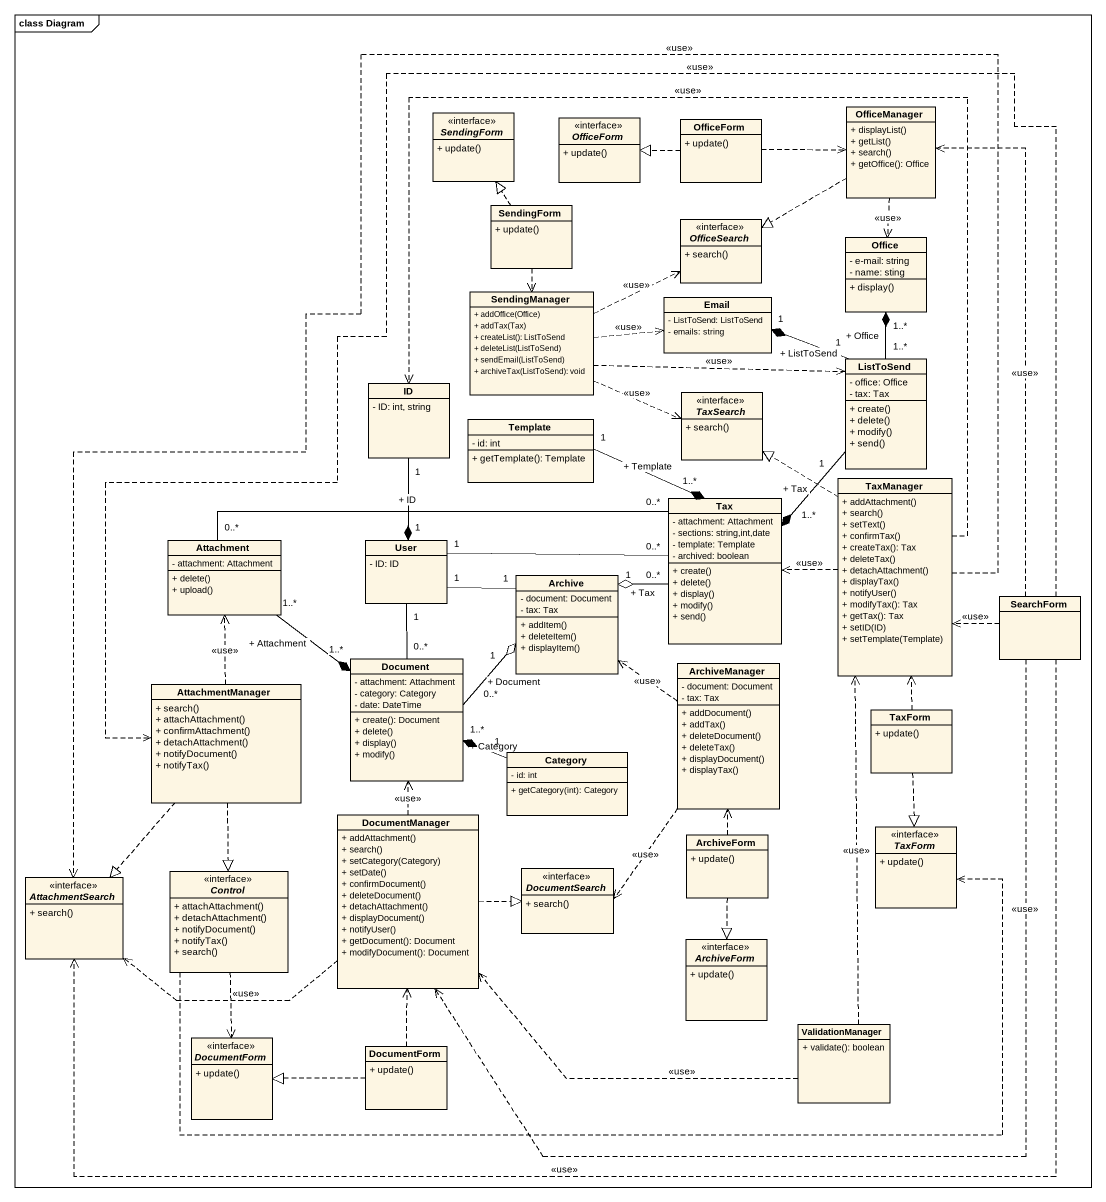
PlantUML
@startuml
mainframe class Diagram
hide circle
hide empty members
skinparam classAttributeIconSize 0
interface SendingForm {
  + update()
}
interface OfficeForm {
  + update()
}
class "OfficeForm" as OfficeForm_2 {
  + update()
}
class OfficeManager {
  + displayList()
  + getList()
  + search()
  + getOffice(): Office
}
class "SendingForm" as SendingForm_2 {
  + update()
}
interface OfficeSearch {
  + search()
}
class Office {
  - e-mail: string
  - name: sting
  + display()
}
class SendingManager {
  + addOffice(Office)
  + addTax(Tax)
  + createList(): ListToSend
  + deleteList(ListToSend)
  + sendEmail(ListToSend)
  + archiveTax(ListToSend): void
}
class Email {
  - ListToSend: ListToSend
  - emails: string
}
class ID {
  - ID: int, string
}
class ListToSend {
  - office: Office
  - tax: Tax
  + create()
  + delete()
  + modify()
  + send()
}
class Template {
  - id: int
  + getTemplate(): Template
}
interface TaxSearch {
  + search()
}
class Tax {
  - attachment: Attachment
  - sections: string,int,date
  - template: Template
  - archived: boolean
  + create()
  + delete()
  + display()
  + modify()
  + send()
}
class TaxManager {
  + addAttachment()
  + search()
  + setText()
  + confirmTax()
  + createTax(): Tax
  + deleteTax()
  + detachAttachment()
  + displayTax()
  + notifyUser()
  + modifyTax(): Tax
  + getTax(): Tax
  + setID(ID)
  + setTemplate(Template)
}
class Attachment {
  - attachment: Attachment
  + delete()
  + upload()
}
class User {
  - ID: ID
}
class Archive {
  - document: Document
  - tax: Tax
  + addItem()
  + deleteItem()
  + displayItem()
}
class SearchForm
class Document {
  - attachment: Attachment
  - category: Category
  - date: DateTime
  + create(): Document
  + delete()
  + display()
  + modify()
}
class ArchiveManager {
  - document: Document
  - tax: Tax
  + addDocument()
  + addTax()
  + deleteDocument()
  + deleteTax()
  + displayDocument()
  + displayTax()
}
class AttachmentManager {
  + search()
  + attachAttachment()
  + confirmAttachment()
  + detachAttachment()
  + notifyDocument()
  + notifyTax()
}
class TaxForm {
  + update()
}
class Category {
  - id: int
  + getCategory(int): Category
}
class DocumentManager {
  + addAttachment()
  + search()
  + setCategory(Category)
  + setDate()
  + confirmDocument()
  + deleteDocument()
  + detachAttachment()
  + displayDocument()
  + notifyUser()
  + getDocument(): Document
  + modifyDocument(): Document
}
class ArchiveForm {
  + update()
}
interface "TaxForm" as TaxForm_2 {
  + update()
}
interface "Control" as Control_ {
  + attachAttachment()
  + detachAttachment()
  + notifyDocument()
  + notifyTax()
  + search()
}
interface DocumentSearch {
  + search()
}
interface AttachmentSearch {
  + search()
}
interface "ArchiveForm" as ArchiveForm_2 {
  + update()
}
interface DocumentForm {
  + update()
}
class ValidationManager {
  + validate(): boolean
}
class "DocumentForm" as DocumentForm_2 {
  + update()
}
OfficeForm_2 .left.|> OfficeForm
OfficeForm_2 .right.> OfficeManager
OfficeManager .left.|> OfficeSearch
OfficeManager ..> Office : <<use>>
SendingForm_2 .up.|> SendingForm
SendingForm_2 ..> SendingManager
SendingManager .right.> OfficeSearch : <<use>>
SendingManager .right.> Email : <<use>>
SendingManager .right.> ListToSend : <<use>>
SendingManager .right.> TaxSearch : <<use>>
ID "1" --* "1" User : + ID
ListToSend "1..*" -up-* "1..*" Office : + Office
ListToSend "1" -left-* "1" Email : + ListToSend
ListToSend "1" --* "1..*" Tax : + Tax
Template "1" --* "1..*" Tax : + Template
Tax "0..*" -left- "1" User
Tax "0..*" -left-o "1" Archive : + Tax
TaxManager .left.> ID : <<use>>
TaxManager .up.|> TaxSearch
TaxManager .left.> Tax : <<use>>
TaxManager .left.> AttachmentSearch : <<use>>
Attachment "0..*" -right- "0..*" Tax
Attachment "1..*" --* "1..*" Document : + Attachment
User "1" -right- "1" Archive
User "1" -- "0..*" Document
SearchForm .up.> OfficeManager : <<use>>
SearchForm .left.> TaxManager : <<use>>
SearchForm .left.> AttachmentManager : <<use>>
SearchForm .left.> DocumentManager : <<use>>
SearchForm .left.> AttachmentSearch : <<use>>
Document "0..*" -right-o "1" Archive : + Document
ArchiveManager .up.> Archive : <<use>>
ArchiveManager ..> DocumentSearch : <<use>>
AttachmentManager .up.> Attachment : <<use>>
AttachmentManager ..|> Control_
AttachmentManager ..|> AttachmentSearch
TaxForm .up.> TaxManager
TaxForm ..|> TaxForm_2
Category "1" -left-* "1..*" Document : + Category
DocumentManager .up.> Document : <<use>>
DocumentManager .right.|> DocumentSearch
DocumentManager .left.> AttachmentSearch : <<use>>
ArchiveForm .up.> ArchiveManager
ArchiveForm ..|> ArchiveForm_2
Control_ .right.> TaxForm_2
Control_ ..> DocumentForm
ValidationManager .up.> TaxManager : <<use>>
ValidationManager .left.> DocumentManager : <<use>>
DocumentForm_2 .up.> DocumentManager
DocumentForm_2 .left.|> DocumentForm
@enduml
